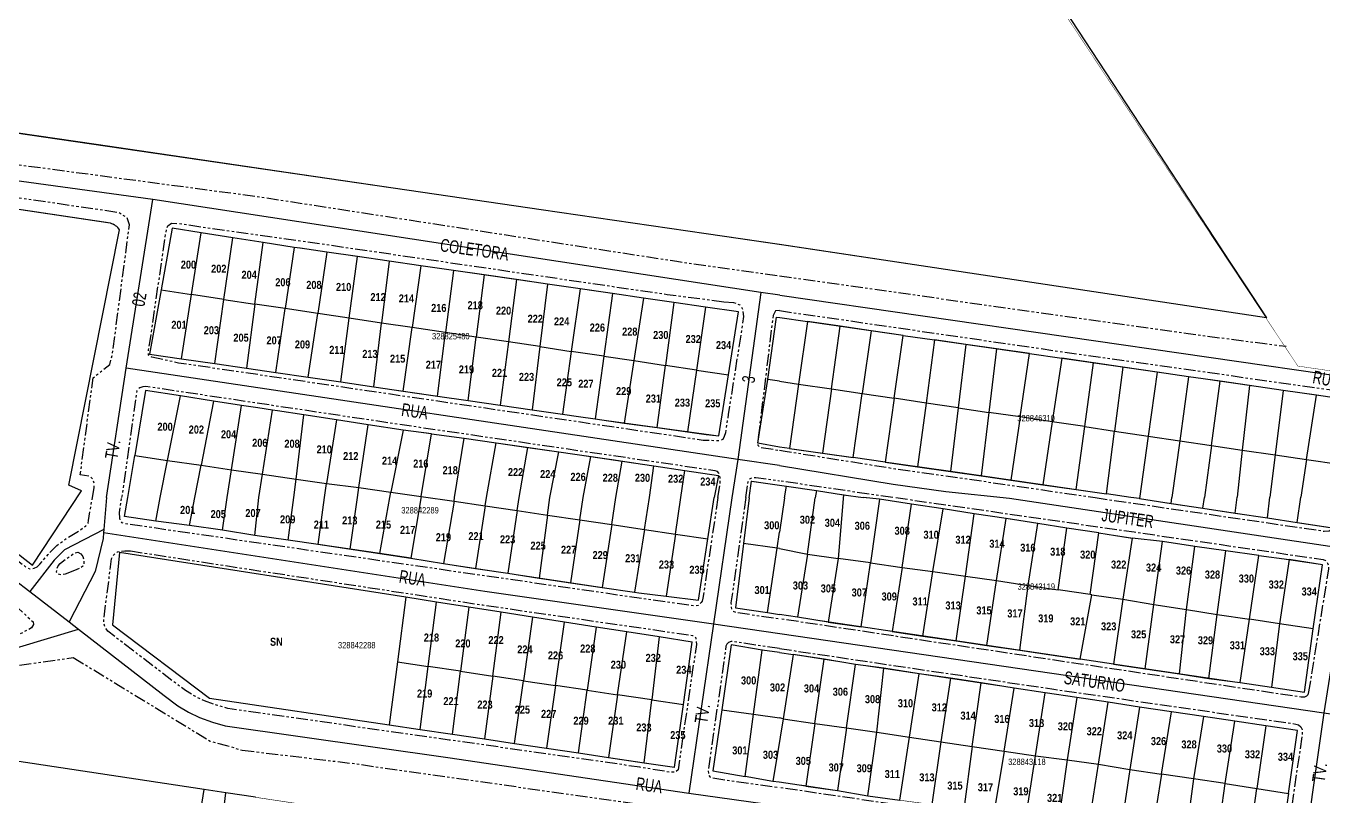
# Model space of a CAD drawing. Extents: x 204381 to 207261, y 4847713 to 4851061.
# Drawn here: x 205560.9 to 205966, y 4850170.6 to 4850411.3 of the extents above; entities that cross this region are included whole.
import ezdxf
from ezdxf.enums import TextEntityAlignment as Align

# ---------------------------------------------------------------- set-up
doc = ezdxf.new("R2010")
doc.units = 0
doc.header["$LTSCALE"] = 1.5
doc.header["$MEASUREMENT"] = 0
doc.linetypes.add('PHANTOMX2', pattern=[5, 2.5, -0.5, 0.5, -0.5, 0.5, -0.5])
doc.linetypes.add('TRACO_13', pattern=[8, 5, -1, 1, -1])
for name, color, linetype in [('CD-MALHA-LOTES', 40, 'CONTINUOUS'), ('CD_TXT_QUADRA', 7, 'CONTINUOUS'), ('LM-LIM-SETOR-FISCAL', 7, 'CONTINUOUS'), ('RU-QUADRAS', 210, 'CONTINUOUS'), ('SV-EIXO-RUA-N-PAV', 6, 'CONTINUOUS'), ('SV-RUA-NAO-PAV-S-GUIA-C-GUIA', 7, 'PHANTOMX2'), ('SV-TXT-RUA-N-PAV-S-GUIA-C-GUIA', 7, 'CONTINUOUS'), ('Th_NmrPort', 7, 'CONTINUOUS')]:
    doc.layers.add(name, color=color, linetype=linetype)
doc.styles.add('ARIAL', font='ARIAL.TTF')
doc.styles.get("Standard").update_dxf_attribs({"font": 'swisscbo.ttf'})
doc.linetypes.add('Limite', pattern='A,20,-3,[130,ltypeshp.shx,S=6.35,R=0,X=0,Y=0],-3,20', length=46)

msp = doc.modelspace()

# ---------------------------------------------------------------- linework, layer by layer
at = {"layer": 'CD-MALHA-LOTES', "linetype": 'Continuous'}
for points in [[(205880.91, 4850423.04), (205913, 4850373.96)], [(205582.85, 4850374.21), (205489.64, 4850387.72)], [(205642.97, 4850365.33), (205582.85, 4850374.21)], [(205913, 4850373.96), (205925.8, 4850354.38)], [(205721.83, 4850353.83), (205642.97, 4850365.33)], [(205925.8, 4850354.38), (205932, 4850344.95)], [(205796.3, 4850342.94), (205721.83, 4850353.83)], [(205606.63, 4850348.07), (205603.15, 4850328.78)], [(205615.62, 4850346.66), (205606.63, 4850348.07)], [(205612.65, 4850327.35), (205615.62, 4850346.66)], [(205625.56, 4850345.1), (205615.62, 4850346.66)], [(205622.79, 4850325.82), (205625.56, 4850345.1)], [(205635.02, 4850343.61), (205625.56, 4850345.1)], [(205632.46, 4850324.36), (205635.02, 4850343.61)], [(205644.71, 4850342.09), (205635.02, 4850343.61)], [(205644.71, 4850342.09), (205641.9, 4850322.94)], [(205646.61, 4850341.79), (205644.71, 4850342.09)], [(205948.37, 4850320.06), (205796.3, 4850342.94)], [(205932, 4850344.95), (205936.69, 4850337.82)], [(205654.95, 4850340.58), (205646.61, 4850341.79)], [(205654.95, 4850340.58), (205652.05, 4850321.41)], [(205664.52, 4850339.19), (205654.95, 4850340.58)], [(205661.93, 4850319.94), (205664.52, 4850339.19)], [(205674.33, 4850337.77), (205664.52, 4850339.19)], [(205674.33, 4850337.77), (205671.99, 4850318.44)], [(205684.29, 4850336.32), (205674.33, 4850337.77)], [(205684.29, 4850336.32), (205681.53, 4850317.01)], [(205694.49, 4850334.84), (205684.29, 4850336.32)], [(205694.49, 4850334.84), (205691.98, 4850315.45)], [(205704.01, 4850333.46), (205694.49, 4850334.84)], [(205936.69, 4850337.82), (205941.59, 4850330.38)], [(205704.01, 4850333.46), (205701.57, 4850314.02)], [(205714.11, 4850331.99), (205704.01, 4850333.46)], [(205714.11, 4850331.99), (205711.61, 4850312.52)], [(205723.85, 4850330.58), (205714.11, 4850331.99)], [(205723.85, 4850330.58), (205721.43, 4850311.06)], [(205733.97, 4850329.11), (205723.85, 4850330.58)], [(205941.59, 4850330.38), (205948.37, 4850320.06)], [(205603.15, 4850328.78), (205599.53, 4850308.72)], [(205603.15, 4850328.78), (205612.65, 4850327.35)], [(205609.56, 4850307.26), (205612.65, 4850327.35)], [(205622.79, 4850325.82), (205612.65, 4850327.35)], [(205619.91, 4850305.75), (205622.79, 4850325.82)], [(205622.79, 4850325.82), (205632.46, 4850324.36)], [(205733.97, 4850329.11), (205731.23, 4850309.59)], [(205744.14, 4850327.63), (205733.97, 4850329.11)], [(205744.14, 4850327.63), (205741.43, 4850308.07)], [(205753.76, 4850326.23), (205744.14, 4850327.63)], [(205753.76, 4850326.23), (205750.76, 4850306.68)], [(205763.31, 4850324.85), (205753.76, 4850326.23)], [(205632.46, 4850324.36), (205629.79, 4850304.31)], [(205641.9, 4850322.94), (205632.46, 4850324.36)], [(205638.98, 4850302.97), (205641.9, 4850322.94)], [(205652.05, 4850321.41), (205641.9, 4850322.94)], [(205763.31, 4850324.85), (205760.66, 4850305.2)], [(205773.1, 4850323.43), (205763.31, 4850324.85)], [(205773.1, 4850323.43), (205770.32, 4850303.76)], [(205783.48, 4850321.92), (205773.1, 4850323.43)], [(205780.33, 4850302.26), (205783.48, 4850321.92)], [(205649.05, 4850301.51), (205652.05, 4850321.41)], [(205652.81, 4850321.3), (205652.05, 4850321.41)], [(205661.93, 4850319.94), (205652.81, 4850321.3)], [(205659.24, 4850300.02), (205661.93, 4850319.94)], [(205671.99, 4850318.44), (205661.93, 4850319.94)], [(205669.58, 4850298.52), (205671.99, 4850318.44)], [(205681.53, 4850317.01), (205671.99, 4850318.44)], [(205792.63, 4850300.84), (205795.28, 4850320.24)], [(205795.28, 4850320.24), (205796.34, 4850320.17)], [(205796.34, 4850320.17), (205804.99, 4850318.92)], [(205804.99, 4850318.92), (205802.22, 4850299.38)], [(205815.18, 4850317.44), (205804.99, 4850318.92)], [(205678.69, 4850297.19), (205681.53, 4850317.01)], [(205691.98, 4850315.45), (205681.53, 4850317.01)], [(205689.42, 4850295.63), (205691.98, 4850315.45)], [(205701.57, 4850314.02), (205691.98, 4850315.45)], [(205699.09, 4850294.22), (205701.57, 4850314.02)], [(205711.61, 4850312.52), (205701.57, 4850314.02)], [(205812.48, 4850297.86), (205815.18, 4850317.44)], [(205824.89, 4850316.03), (205815.18, 4850317.44)], [(205824.89, 4850316.03), (205822.12, 4850296.42)], [(205834.88, 4850314.58), (205824.89, 4850316.03)], [(205832.07, 4850294.94), (205834.88, 4850314.58)], [(205834.88, 4850314.58), (205844.71, 4850313.16)], [(205711.61, 4850312.52), (205709.08, 4850292.76)], [(205721.43, 4850311.06), (205711.61, 4850312.52)], [(205721.43, 4850311.06), (205718.98, 4850291.32)], [(205721.43, 4850311.06), (205731.23, 4850309.59)], [(205731.23, 4850309.59), (205728.47, 4850289.94)], [(205741.43, 4850308.07), (205731.23, 4850309.59)], [(205844.71, 4850313.16), (205842.05, 4850293.45)], [(205854.41, 4850311.75), (205844.71, 4850313.16)], [(205854.41, 4850311.75), (205852.02, 4850291.97)], [(205864.06, 4850310.35), (205854.41, 4850311.75)], [(205864.06, 4850310.35), (205861.67, 4850290.53)], [(205874.3, 4850308.87), (205864.06, 4850310.35)], [(205599.53, 4850308.72), (205609.56, 4850307.26)], [(205609.56, 4850307.26), (205619.91, 4850305.75)], [(205619.91, 4850305.75), (205629.79, 4850304.31)], [(205741.43, 4850308.07), (205738.71, 4850288.47)], [(205741.43, 4850308.07), (205750.76, 4850306.68)], [(205750.76, 4850306.68), (205747.76, 4850287.2)], [(205750.76, 4850306.68), (205760.66, 4850305.2)], [(205871.43, 4850289.08), (205874.3, 4850308.87)], [(205874.3, 4850308.87), (205884.38, 4850307.41)], [(205884.38, 4850307.41), (205881.45, 4850287.58)], [(205894.34, 4850305.96), (205884.38, 4850307.41)], [(205891.6, 4850286.07), (205894.34, 4850305.96)], [(205903.43, 4850304.64), (205894.34, 4850305.96)], [(205629.79, 4850304.31), (205638.98, 4850302.97)], [(205638.98, 4850302.97), (205649.05, 4850301.51)], [(205649.05, 4850301.51), (205659.24, 4850300.02)], [(205758.03, 4850285.76), (205760.66, 4850305.2)], [(205770.32, 4850303.76), (205760.66, 4850305.2)], [(205770.32, 4850303.76), (205767.58, 4850284.42)], [(205770.32, 4850303.76), (205780.33, 4850302.26)], [(205777.28, 4850283.2), (205780.33, 4850302.26)], [(205903.43, 4850304.64), (205900.9, 4850284.69)], [(205914.23, 4850303.08), (205903.43, 4850304.64)], [(205914.23, 4850303.08), (205911.42, 4850283.12)], [(205923.97, 4850301.67), (205914.23, 4850303.08)], [(205923.97, 4850301.67), (205921.23, 4850281.66)], [(205933.82, 4850300.24), (205923.97, 4850301.67)], [(205659.24, 4850300.02), (205669.58, 4850298.52)], [(205669.58, 4850298.52), (205678.69, 4850297.19)], [(205789.52, 4850280.95), (205792.63, 4850300.84)], [(205796.27, 4850300.27), (205792.63, 4850300.84)], [(205796.27, 4850300.27), (205802.22, 4850299.38)], [(205802.22, 4850299.38), (205799.37, 4850279.26)], [(205802.22, 4850299.38), (205812.48, 4850297.86)], [(205812.48, 4850297.86), (205809.7, 4850277.77)], [(205812.48, 4850297.86), (205822.12, 4850296.42)], [(205931.14, 4850280.18), (205933.82, 4850300.24)], [(205943.04, 4850298.9), (205933.82, 4850300.24)], [(205943.04, 4850298.9), (205940.78, 4850278.75)], [(205953.52, 4850297.38), (205943.04, 4850298.9)], [(205598.32, 4850297.34), (205594.92, 4850277.03)], [(205609.22, 4850295.65), (205598.32, 4850297.34)], [(205605.18, 4850275.53), (205609.22, 4850295.65)], [(205619.49, 4850294.05), (205609.22, 4850295.65)], [(205619.49, 4850294.05), (205615.66, 4850274.01)], [(205628.26, 4850292.69), (205619.49, 4850294.05)], [(205678.69, 4850297.19), (205689.42, 4850295.63)], [(205689.42, 4850295.63), (205699.09, 4850294.22)], [(205699.09, 4850294.22), (205709.08, 4850292.76)], [(205819.28, 4850276.4), (205822.12, 4850296.42)], [(205822.12, 4850296.42), (205832.07, 4850294.94)], [(205832.07, 4850294.94), (205829.21, 4850274.97)], [(205842.05, 4850293.45), (205832.07, 4850294.94)], [(205842.05, 4850293.45), (205839.36, 4850273.51)], [(205852.02, 4850291.97), (205842.05, 4850293.45)], [(205953.52, 4850297.38), (205951.03, 4850277.23)], [(205963.97, 4850295.87), (205953.52, 4850297.38)], [(205960.84, 4850275.78), (205963.97, 4850295.87)], [(205973.61, 4850294.47), (205963.97, 4850295.87)], [(205625.16, 4850272.62), (205628.26, 4850292.69)], [(205633.32, 4850291.9), (205628.26, 4850292.69)], [(205637.91, 4850291.22), (205633.32, 4850291.9)], [(205634.83, 4850271.21), (205637.91, 4850291.22)], [(205639.45, 4850290.99), (205637.91, 4850291.22)], [(205647.72, 4850289.73), (205639.45, 4850290.99)], [(205645.29, 4850269.69), (205647.72, 4850289.73)], [(205657.88, 4850288.17), (205647.72, 4850289.73)], [(205709.08, 4850292.76), (205718.98, 4850291.32)], [(205718.98, 4850291.32), (205728.47, 4850289.94)], [(205728.47, 4850289.94), (205733.52, 4850289.2)], [(205852.02, 4850291.97), (205849.61, 4850272.04)], [(205852.02, 4850291.97), (205861.67, 4850290.53)], [(205861.67, 4850290.53), (205859.27, 4850270.65)], [(205871.43, 4850289.08), (205861.67, 4850290.53)], [(205657.88, 4850288.17), (205654.84, 4850268.31)], [(205667.82, 4850286.65), (205657.88, 4850288.17)], [(205664.9, 4850267.03), (205667.82, 4850286.65)], [(205678.7, 4850284.99), (205667.82, 4850286.65)], [(205733.52, 4850289.2), (205738.71, 4850288.47)], [(205738.71, 4850288.47), (205747.76, 4850287.2)], [(205747.76, 4850287.2), (205758.03, 4850285.76)], [(205758.03, 4850285.76), (205767.58, 4850284.42)], [(205871.43, 4850289.08), (205868.55, 4850269.31)], [(205881.45, 4850287.58), (205871.43, 4850289.08)], [(205881.45, 4850287.58), (205878.54, 4850267.88)], [(205891.6, 4850286.07), (205881.45, 4850287.58)], [(205888.89, 4850266.39), (205891.6, 4850286.07)], [(205891.6, 4850286.07), (205900.9, 4850284.69)], [(205678.7, 4850284.99), (205674.88, 4850265.64)], [(205687.61, 4850283.81), (205678.7, 4850284.99)], [(205684.36, 4850264.28), (205687.61, 4850283.81)], [(205687.61, 4850283.81), (205697.79, 4850282.45)], [(205694.79, 4850263.91), (205697.79, 4850282.45)], [(205697.79, 4850282.45), (205707.81, 4850281.02)], [(205767.58, 4850284.42), (205773.37, 4850283.61)], [(205773.37, 4850283.61), (205777.28, 4850283.2)], [(205898.4, 4850265.02), (205900.9, 4850284.69)], [(205900.9, 4850284.69), (205911.42, 4850283.12)], [(205911.42, 4850283.12), (205908.68, 4850263.58)], [(205911.42, 4850283.12), (205921.23, 4850281.66)], [(205921.23, 4850281.66), (205918.8, 4850263.92)], [(205921.23, 4850281.66), (205931.14, 4850280.18)], [(205704.77, 4850263.96), (205707.81, 4850281.02)], [(205707.81, 4850281.02), (205717.71, 4850279.57)], [(205714.96, 4850263.96), (205717.71, 4850279.57)], [(205717.71, 4850279.57), (205727.39, 4850278.15)], [(205724.55, 4850263.96), (205727.39, 4850278.15)], [(205727.39, 4850278.15), (205737.33, 4850276.69)], [(205796.27, 4850279.7), (205789.52, 4850280.95)], [(205799.37, 4850279.26), (205796.27, 4850279.7)], [(205799.37, 4850279.26), (205809.7, 4850277.77)], [(205809.7, 4850277.77), (205819.28, 4850276.4)], [(205931.14, 4850280.18), (205928.96, 4850263.92)], [(205931.14, 4850280.18), (205940.78, 4850278.75)], [(205940.78, 4850278.75), (205939.13, 4850264.03)], [(205940.78, 4850278.75), (205951.03, 4850277.23)], [(205951.03, 4850277.23), (205949.4, 4850264.03)], [(205951.03, 4850277.23), (205960.84, 4850275.78)], [(205592.73, 4850263.91), (205594.92, 4850277.03)], [(205594.92, 4850277.03), (205605.18, 4850275.53)], [(205602.84, 4850263.91), (205605.18, 4850275.53)], [(205605.18, 4850275.53), (205615.66, 4850274.01)], [(205613.73, 4850263.91), (205615.66, 4850274.01)], [(205615.66, 4850274.01), (205625.16, 4850272.62)], [(205734.92, 4850263.94), (205737.33, 4850276.69)], [(205737.33, 4850276.69), (205747.1, 4850275.25)], [(205745.13, 4850263.92), (205747.1, 4850275.25)], [(205747.1, 4850275.25), (205757.03, 4850273.79)], [(205755.65, 4850263.93), (205757.03, 4850273.79)], [(205757.03, 4850273.79), (205766.65, 4850272.34)], [(205829.21, 4850274.97), (205819.28, 4850276.4)], [(205829.21, 4850274.97), (205839.36, 4850273.51)], [(205839.36, 4850273.51), (205849.61, 4850272.04)], [(205960.84, 4850275.78), (205959.03, 4850264)], [(205960.84, 4850275.78), (205970.91, 4850274.29)], [(205623.81, 4850263.91), (205625.16, 4850272.62)], [(205625.16, 4850272.62), (205634.83, 4850271.21)], [(205633.7, 4850263.91), (205634.83, 4850271.21)], [(205634.83, 4850271.21), (205645.29, 4850269.69)], [(205644.59, 4850263.91), (205645.29, 4850269.69)], [(205645.29, 4850269.69), (205654.84, 4850268.31)], [(205765.41, 4850263.91), (205766.65, 4850272.34)], [(205766.65, 4850272.34), (205777.17, 4850270.75)], [(205777.17, 4850270.75), (205775.85, 4850263.91)], [(205849.61, 4850272.04), (205859.27, 4850270.65)], [(205859.27, 4850270.65), (205868.55, 4850269.31)], [(205868.55, 4850269.31), (205878.54, 4850267.88)], [(205654.17, 4850263.91), (205654.84, 4850268.31)], [(205654.84, 4850268.31), (205664.9, 4850267.03)], [(205664.44, 4850263.91), (205664.9, 4850267.03)], [(205664.9, 4850267.03), (205674.88, 4850265.64)], [(205674.54, 4850263.91), (205674.88, 4850265.64)], [(205674.88, 4850265.64), (205684.36, 4850264.28)], [(205786.76, 4850263.85), (205787.49, 4850269.07)], [(205787.49, 4850269.07), (205798.49, 4850267.51)], [(205797.8, 4850263.85), (205798.49, 4850267.51)], [(205798.49, 4850267.51), (205807.78, 4850266.1)], [(205807.78, 4850266.1), (205807.38, 4850263.85)], [(205807.78, 4850266.1), (205816.22, 4850264.78)], [(205878.54, 4850267.88), (205888.89, 4850266.39)], [(205888.89, 4850266.39), (205898.4, 4850265.02)], [(205591.76, 4850257.99), (205592.73, 4850263.91)], [(205601.55, 4850256.53), (205602.84, 4850263.91)], [(205612.06, 4850255.16), (205613.73, 4850263.91)], [(205622.37, 4850253.7), (205623.81, 4850263.91)], [(205632.47, 4850252.09), (205633.7, 4850263.91)], [(205642.78, 4850250.6), (205644.59, 4850263.91)], [(205652.15, 4850249.23), (205654.17, 4850263.91)], [(205662.22, 4850247.77), (205664.44, 4850263.91)], [(205671.42, 4850246.44), (205674.54, 4850263.91)], [(205684.36, 4850264.28), (205681.18, 4850244.93)], [(205684.36, 4850264.28), (205694.63, 4850262.8)], [(205694.63, 4850262.8), (205691.36, 4850243.33)], [(205694.63, 4850262.8), (205694.79, 4850263.91)], [(205694.63, 4850262.8), (205704.39, 4850261.34)], [(205704.39, 4850261.34), (205701.34, 4850241.79)], [(205704.39, 4850261.34), (205704.77, 4850263.96)], [(205704.39, 4850261.34), (205714.37, 4850259.85)], [(205714.37, 4850259.85), (205714.96, 4850263.96)], [(205723.84, 4850258.44), (205724.55, 4850263.96)], [(205733.89, 4850256.94), (205734.92, 4850263.94)], [(205743.87, 4850255.45), (205745.13, 4850263.92)], [(205754.06, 4850253.93), (205755.65, 4850263.93)], [(205763.75, 4850252.49), (205765.41, 4850263.91)], [(205773.9, 4850250.97), (205775.85, 4850263.91)], [(205786.76, 4850263.85), (205785.01, 4850249.59)], [(205797.8, 4850263.85), (205796.27, 4850253.05)], [(205805.02, 4850246.22), (205807.38, 4850263.85)], [(205816.22, 4850264.78), (205814.56, 4850244.89)], [(205816.22, 4850264.78), (205822.4, 4850263.89)], [(205827.44, 4850263.42), (205822.4, 4850263.89)], [(205827.44, 4850263.42), (205824.69, 4850243.49)], [(205837.52, 4850261.87), (205827.44, 4850263.42)], [(205834.52, 4850242.09), (205837.52, 4850261.87)], [(205847.35, 4850260.35), (205837.52, 4850261.87)], [(205905.93, 4850263.94), (205898.4, 4850265.02)], [(205908.68, 4850263.58), (205905.93, 4850263.94)], [(205908.68, 4850263.58), (205918.53, 4850262.09)], [(205918.53, 4850262.09), (205918.8, 4850263.92)], [(205918.53, 4850262.09), (205928.47, 4850260.59)], [(205928.47, 4850260.59), (205928.96, 4850263.92)], [(205938.6, 4850259.06), (205939.13, 4850264.03)], [(205948.62, 4850257.55), (205949.4, 4850264.03)], [(205957.91, 4850256.14), (205959.03, 4850264)], [(205601.55, 4850256.53), (205591.76, 4850257.99)], [(205714.37, 4850259.85), (205711.45, 4850240.24)], [(205714.37, 4850259.85), (205723.84, 4850258.44)], [(205723.84, 4850258.44), (205721.18, 4850238.74)], [(205723.84, 4850258.44), (205733.89, 4850256.94)], [(205733.89, 4850256.94), (205730.98, 4850237.28)], [(205733.89, 4850256.94), (205743.87, 4850255.45)], [(205844.18, 4850240.77), (205847.35, 4850260.35)], [(205857.07, 4850258.86), (205847.35, 4850260.35)], [(205854.3, 4850239.3), (205857.07, 4850258.86)], [(205867, 4850257.33), (205857.07, 4850258.86)], [(205864.05, 4850237.97), (205867, 4850257.33)], [(205876.95, 4850255.8), (205867, 4850257.33)], [(205928.47, 4850260.59), (205938.6, 4850259.06)], [(205938.6, 4850259.06), (205948.62, 4850257.55)], [(205948.62, 4850257.55), (205957.91, 4850256.14)], [(205612.06, 4850255.16), (205601.55, 4850256.53)], [(205622.37, 4850253.7), (205612.06, 4850255.16)], [(205632.47, 4850252.09), (205622.37, 4850253.7)], [(205743.87, 4850255.45), (205740.91, 4850235.81)], [(205743.87, 4850255.45), (205754.06, 4850253.93)], [(205754.06, 4850253.93), (205750.93, 4850234.32)], [(205754.06, 4850253.93), (205763.75, 4850252.49)], [(205795.54, 4850248.12), (205796.27, 4850253.05)], [(205873.86, 4850236.38), (205876.95, 4850255.8)], [(205886.03, 4850254.31), (205876.95, 4850255.8)], [(205883.24, 4850235.1), (205886.03, 4850254.31)], [(205896.01, 4850252.84), (205886.03, 4850254.31)], [(205957.91, 4850256.14), (205968.2, 4850254.59)], [(205642.78, 4850250.6), (205632.47, 4850252.09)], [(205652.15, 4850249.23), (205642.78, 4850250.6)], [(205662.22, 4850247.77), (205652.15, 4850249.23)], [(205763.75, 4850252.49), (205760.91, 4850233.08)], [(205763.75, 4850252.49), (205773.9, 4850250.97)], [(205770.95, 4850231.86), (205773.9, 4850250.97)], [(205785.01, 4850249.59), (205782.51, 4850229.43)], [(205795.54, 4850248.12), (205785.01, 4850249.59)], [(205893.22, 4850233.61), (205896.01, 4850252.84)], [(205896.01, 4850252.84), (205906.4, 4850251.27)], [(205906.4, 4850251.27), (205903.49, 4850232.14)], [(205915.91, 4850250.18), (205906.4, 4850251.27)], [(205913.2, 4850230.45), (205915.91, 4850250.18)], [(205925.99, 4850248.58), (205915.91, 4850250.18)], [(205590.18, 4850246.79), (205587.98, 4850224.13)], [(205679.55, 4850232.78), (205590.18, 4850246.79)], [(205671.42, 4850246.44), (205662.22, 4850247.77)], [(205681.18, 4850244.93), (205671.42, 4850246.44)], [(205681.18, 4850244.93), (205691.36, 4850243.33)], [(205792.54, 4850227.96), (205795.54, 4850248.12)], [(205796.25, 4850247.97), (205795.54, 4850248.12)], [(205796.25, 4850247.97), (205805.02, 4850246.22)], [(205805.02, 4850246.22), (205801.87, 4850226.49)], [(205805.02, 4850246.22), (205814.56, 4850244.89)], [(205814.56, 4850244.89), (205811.48, 4850224.98)], [(205824.69, 4850243.49), (205814.56, 4850244.89)], [(205923.32, 4850228.98), (205925.99, 4850248.58)], [(205935.65, 4850247.23), (205925.99, 4850248.58)], [(205932.98, 4850227.33), (205935.65, 4850247.23)], [(205945.94, 4850245.85), (205935.65, 4850247.23)], [(205943.07, 4850225.88), (205945.94, 4850245.85)], [(205945.94, 4850245.85), (205955.41, 4850244.55)], [(205691.36, 4850243.33), (205701.34, 4850241.79)], [(205701.34, 4850241.79), (205711.45, 4850240.24)], [(205821.75, 4850223.49), (205824.69, 4850243.49)], [(205824.69, 4850243.49), (205834.52, 4850242.09)], [(205834.52, 4850242.09), (205831.47, 4850222.04)], [(205834.52, 4850242.09), (205844.18, 4850240.77)], [(205841.06, 4850220.63), (205844.18, 4850240.77)], [(205844.18, 4850240.77), (205854.3, 4850239.3)], [(205955.41, 4850244.55), (205952.44, 4850224.4)], [(205965.8, 4850242.88), (205955.41, 4850244.55)], [(205962.95, 4850222.84), (205965.8, 4850242.88)], [(205711.45, 4850240.24), (205721.18, 4850238.74)], [(205721.18, 4850238.74), (205723.43, 4850238.4)], [(205723.43, 4850238.4), (205730.98, 4850237.28)], [(205730.98, 4850237.28), (205740.91, 4850235.81)], [(205851.43, 4850219.11), (205854.3, 4850239.3)], [(205854.3, 4850239.3), (205864.05, 4850237.97)], [(205861.04, 4850217.7), (205864.05, 4850237.97)], [(205864.05, 4850237.97), (205873.86, 4850236.38)], [(205679.55, 4850232.78), (205676.93, 4850212.58)], [(205689.15, 4850231.27), (205679.55, 4850232.78)], [(205740.91, 4850235.81), (205750.93, 4850234.32)], [(205750.93, 4850234.32), (205752.3, 4850234.12)], [(205752.3, 4850234.12), (205760.91, 4850233.08)], [(205760.91, 4850233.08), (205770.95, 4850231.86)], [(205871.28, 4850216.19), (205873.86, 4850236.38)], [(205873.86, 4850236.38), (205883.24, 4850235.1)], [(205884.04, 4850234.98), (205883.24, 4850235.1)], [(205893.22, 4850233.61), (205884.04, 4850234.98)], [(205890.18, 4850213.41), (205893.82, 4850233.53)], [(205893.82, 4850233.53), (205893.22, 4850233.61)], [(205893.82, 4850233.53), (205903.49, 4850232.14)], [(205686.54, 4850211.15), (205689.15, 4850231.27)], [(205699.29, 4850229.68), (205689.15, 4850231.27)], [(205699.29, 4850229.68), (205696.67, 4850209.63)], [(205709.38, 4850228.1), (205699.29, 4850229.68)], [(205782.51, 4850229.43), (205792.54, 4850227.96)], [(205903.49, 4850232.14), (205900.56, 4850211.89)], [(205903.49, 4850232.14), (205913.2, 4850230.45)], [(205910.49, 4850210.43), (205913.2, 4850230.45)], [(205913.2, 4850230.45), (205923.32, 4850228.98)], [(205921.13, 4850208.87), (205923.32, 4850228.98)], [(205923.32, 4850228.98), (205932.98, 4850227.33)], [(205706.73, 4850208.12), (205709.38, 4850228.1)], [(205719.1, 4850226.58), (205709.38, 4850228.1)], [(205719.1, 4850226.58), (205716.28, 4850206.69)], [(205729.12, 4850225), (205719.1, 4850226.58)], [(205726.32, 4850205.19), (205729.12, 4850225)], [(205739.05, 4850223.45), (205729.12, 4850225)], [(205792.54, 4850227.96), (205796.25, 4850227.38)], [(205801.87, 4850226.49), (205796.25, 4850227.38)], [(205811.48, 4850224.98), (205801.87, 4850226.49)], [(205811.48, 4850224.98), (205821.75, 4850223.49)], [(205930.31, 4850207.4), (205932.98, 4850227.33)], [(205932.98, 4850227.33), (205943.07, 4850225.88)], [(205940.08, 4850206.08), (205943.07, 4850225.88)], [(205952.44, 4850224.4), (205943.07, 4850225.88)], [(205587.98, 4850224.13), (205618.23, 4850201.24)], [(205739.05, 4850223.45), (205736.24, 4850203.7)], [(205748.59, 4850221.95), (205739.05, 4850223.45)], [(205745.71, 4850202.28), (205748.59, 4850221.95)], [(205758.73, 4850220.36), (205748.59, 4850221.95)], [(205831.47, 4850222.04), (205821.75, 4850223.49)], [(205831.47, 4850222.04), (205841.06, 4850220.63)], [(205841.06, 4850220.63), (205851.43, 4850219.11)], [(205952.44, 4850224.4), (205949.93, 4850204.63)], [(205962.95, 4850222.84), (205952.44, 4850224.4)], [(205960.15, 4850203.13), (205962.95, 4850222.84)], [(205758.73, 4850220.36), (205756.35, 4850200.69)], [(205769.02, 4850218.75), (205758.73, 4850220.36)], [(205766.26, 4850199.2), (205769.02, 4850218.75)], [(205781.18, 4850217.88), (205778.2, 4850197.62)], [(205790.86, 4850216.25), (205781.18, 4850217.88)], [(205851.43, 4850219.11), (205861.04, 4850217.7)], [(205861.04, 4850217.7), (205871.28, 4850216.19)], [(205676.93, 4850212.58), (205674.38, 4850192.89)], [(205676.93, 4850212.58), (205686.54, 4850211.15)], [(205788.15, 4850196.22), (205790.86, 4850216.25)], [(205796.25, 4850215.52), (205790.86, 4850216.25)], [(205796.25, 4850215.52), (205800.54, 4850214.89)], [(205800.54, 4850214.89), (205797.43, 4850194.78)], [(205810.17, 4850213.43), (205800.54, 4850214.89)], [(205807.27, 4850193.33), (205810.17, 4850213.43)], [(205819.97, 4850211.79), (205810.17, 4850213.43)], [(205871.28, 4850216.19), (205880.26, 4850214.87)], [(205880.26, 4850214.87), (205890.18, 4850213.41)], [(205900.56, 4850211.89), (205890.18, 4850213.41)], [(205684, 4850191.46), (205686.54, 4850211.15)], [(205696.67, 4850209.63), (205686.54, 4850211.15)], [(205694.1, 4850189.96), (205696.67, 4850209.63)], [(205696.67, 4850209.63), (205706.73, 4850208.12)], [(205817.2, 4850191.95), (205819.97, 4850211.79)], [(205828.81, 4850210.6), (205819.97, 4850211.79)], [(205826.66, 4850190.55), (205828.81, 4850210.6)], [(205839.91, 4850208.8), (205828.81, 4850210.6)], [(205836.88, 4850189.06), (205839.91, 4850208.8)], [(205849.61, 4850207.44), (205839.91, 4850208.8)], [(205900.56, 4850211.89), (205910.49, 4850210.43)], [(205910.49, 4850210.43), (205921.13, 4850208.87)], [(205921.13, 4850208.87), (205930.31, 4850207.4)], [(205706.73, 4850208.12), (205704.12, 4850188.47)], [(205716.28, 4850206.69), (205706.73, 4850208.12)], [(205713.5, 4850187.07), (205716.28, 4850206.69)], [(205716.28, 4850206.69), (205726.32, 4850205.19)], [(205726.32, 4850205.19), (205723.54, 4850185.58)], [(205736.24, 4850203.7), (205726.32, 4850205.19)], [(205849.61, 4850207.44), (205846.69, 4850187.55)], [(205859.19, 4850205.98), (205849.61, 4850207.44)], [(205856.46, 4850186.11), (205859.19, 4850205.98)], [(205869.59, 4850204.4), (205859.19, 4850205.98)], [(205866.39, 4850184.66), (205869.59, 4850204.4)], [(205879.19, 4850202.94), (205869.59, 4850204.4)], [(205930.31, 4850207.4), (205940.08, 4850206.08)], [(205940.08, 4850206.08), (205949.93, 4850204.63)], [(205949.93, 4850204.63), (205960.15, 4850203.13)], [(205618.23, 4850201.24), (205674.38, 4850192.89)], [(205733.45, 4850184.11), (205736.24, 4850203.7)], [(205736.24, 4850203.7), (205745.71, 4850202.28)], [(205745.71, 4850202.28), (205742.85, 4850182.71)], [(205756.35, 4850200.69), (205745.71, 4850202.28)], [(205753.97, 4850181.06), (205756.35, 4850200.69)], [(205756.35, 4850200.69), (205766.26, 4850199.2)], [(205876.18, 4850183.22), (205879.19, 4850202.94)], [(205889.06, 4850201.45), (205879.19, 4850202.94)], [(205889.06, 4850201.45), (205886.06, 4850181.97)], [(205898.86, 4850199.98), (205889.06, 4850201.45)], [(205763.51, 4850179.64), (205766.26, 4850199.2)], [(205778.2, 4850197.62), (205775.39, 4850178.55)], [(205778.2, 4850197.62), (205788.15, 4850196.22)], [(205785.54, 4850176.72), (205788.15, 4850196.22)], [(205788.15, 4850196.22), (205796.27, 4850195.07)], [(205895.9, 4850180.56), (205898.86, 4850199.98)], [(205908.67, 4850198.46), (205898.86, 4850199.98)], [(205908.67, 4850198.46), (205905.68, 4850178.89)], [(205918.64, 4850196.95), (205908.67, 4850198.46)], [(205915.54, 4850177.44), (205918.64, 4850196.95)], [(205928.7, 4850195.51), (205918.64, 4850196.95)], [(205674.38, 4850192.89), (205684, 4850191.46)], [(205797.43, 4850194.78), (205796.27, 4850195.07)], [(205797.43, 4850194.78), (205796.42, 4850189.09)], [(205797.43, 4850194.78), (205807.27, 4850193.33)], [(205807.27, 4850193.33), (205804.45, 4850173.75)], [(205807.27, 4850193.33), (205817.2, 4850191.95)], [(205928.7, 4850195.51), (205925.59, 4850175.97)], [(205938.48, 4850194.05), (205928.7, 4850195.51)], [(205935.39, 4850174.53), (205938.48, 4850194.05)], [(205948.08, 4850192.61), (205938.48, 4850194.05)], [(205948.08, 4850192.61), (205945.32, 4850173.03)], [(205958.04, 4850191.12), (205948.08, 4850192.61)], [(205684, 4850191.46), (205694.1, 4850189.96)], [(205694.1, 4850189.96), (205704.12, 4850188.47)], [(205704.12, 4850188.47), (205713.5, 4850187.07)], [(205796.42, 4850189.09), (205794.22, 4850175.22)], [(205817.2, 4850191.95), (205814.38, 4850172.37)], [(205817.2, 4850191.95), (205826.66, 4850190.55)], [(205823.81, 4850170.69), (205826.66, 4850190.55)], [(205826.66, 4850190.55), (205836.88, 4850189.06)], [(205833.84, 4850169.31), (205836.88, 4850189.06)], [(205836.88, 4850189.06), (205846.69, 4850187.55)], [(205955.16, 4850171.43), (205958.04, 4850191.12)], [(205713.5, 4850187.07), (205723.54, 4850185.58)], [(205723.54, 4850185.58), (205733.45, 4850184.11)], [(205733.45, 4850184.11), (205742.85, 4850182.71)], [(205846.69, 4850187.55), (205843.81, 4850167.99)], [(205846.69, 4850187.55), (205856.46, 4850186.11)], [(205856.46, 4850186.11), (205853.78, 4850166.53)], [(205856.46, 4850186.11), (205866.39, 4850184.66)], [(205866.39, 4850184.66), (205863.23, 4850165.15)], [(205866.39, 4850184.66), (205876.18, 4850183.22)], [(205742.85, 4850182.71), (205753.97, 4850181.06)], [(205753.97, 4850181.06), (205763.51, 4850179.64)], [(205873.2, 4850163.69), (205876.18, 4850183.22)], [(205876.18, 4850183.22), (205886.06, 4850181.97)], [(205886.06, 4850181.97), (205883.24, 4850162.03)], [(205886.06, 4850181.97), (205895.9, 4850180.56)], [(205892.8, 4850160.65), (205895.9, 4850180.56)], [(205895.9, 4850180.56), (205905.68, 4850178.89)], [(205775.39, 4850178.55), (205785.54, 4850176.72)], [(205794.22, 4850175.22), (205785.54, 4850176.72)], [(205905.68, 4850178.89), (205902.7, 4850159.37)], [(205905.68, 4850178.89), (205915.54, 4850177.44)], [(205915.54, 4850177.44), (205912.43, 4850157.94)], [(205925.59, 4850175.97), (205915.54, 4850177.44)], [(205925.59, 4850175.97), (205922.92, 4850156.41)], [(205935.39, 4850174.53), (205925.59, 4850175.97)], [(205796.14, 4850174.93), (205794.22, 4850175.22)], [(205804.45, 4850173.75), (205796.14, 4850174.93)], [(205804.45, 4850173.75), (205814.38, 4850172.37)], [(205814.38, 4850172.37), (205823.81, 4850170.69)], [(205932.77, 4850154.97), (205935.39, 4850174.53)], [(205935.39, 4850174.53), (205945.32, 4850173.03)], [(205942.56, 4850153.45), (205945.32, 4850173.03)], [(205945.32, 4850173.03), (205955.16, 4850171.43)], [(205823.81, 4850170.69), (205833.84, 4850169.31)], [(205955.16, 4850171.43), (205952.32, 4850152.04)]]:
    msp.add_lwpolyline(points, dxfattribs=at)
at = {"layer": 'CD-MALHA-LOTES'}
msp.add_lwpolyline([(205388.55, 4850379.32), (205563.02, 4850242.75), (205578.3, 4850265.99), (205574.34, 4850267.79), (205590.18, 4850347.55, 0.188117), (205587.35, 4850349.6)], format="xyb", close=True, dxfattribs=at)
for points in [[(205616.55, 4850172.69), (205255.58, 4850227.28), (205249.68, 4850180.43), (205609.63, 4850128.56)], [(205609.63, 4850128.56), (205616.55, 4850172.69)], [(205623.37, 4850171.66), (205616.55, 4850172.69)], [(205618.17, 4850127.33), (205623.37, 4850171.66)], [(205632.64, 4850170.26), (205623.37, 4850171.66)]]:
    msp.add_lwpolyline(points, dxfattribs=at)
at = {"layer": 'LM-LIM-SETOR-FISCAL', "linetype": 'Limite', "ltscale": 0.1, "const_width": 0.13, "flags": 128}
msp.add_lwpolyline([(206960.49, 4848346.74), (206519.68, 4848013.26), (206524.96, 4848001.52), (206186.17, 4847750.07), (206137.65, 4847714.77), (206055.88, 4847783.52), (206022.18, 4847808.19), (206018.12, 4847816.07), (206019.95, 4847830.66), (206053.3, 4847836.03), (206059.06, 4847868.43), (206040.45, 4847926.27), (206039.82, 4847951.17), (206026.44, 4847964.39), (205980.98, 4848000.04), (205948.86, 4848053.95), (205885.79, 4848047.59), (205885.38, 4848100.28), (205758.68, 4848087.81), (205748.41, 4848134.36), (205855.06, 4848144.19), (205857.54, 4848167.98), (205826.48, 4848206.22), (205791.25, 4848260.92), (205756.8, 4848299.01), (205692.97, 4848280.46), (205710.22, 4848439.16), (205051.32, 4848428.57), (204677.84, 4848416.25), (204661.89, 4848420.75), (204677.59, 4848456.68), (204685.73, 4848493.72), (204687.66, 4848576.43), (204676.79, 4848658.68), (204674.85, 4848798.87), (204665.61, 4849337.36), (204658.49, 4849545.69), (204657.02, 4849545.63), (204645.12, 4849704.28), (204643.71, 4849869.24), (204651.14, 4849927.22), (204647.62, 4849990.33), (204636.26, 4850264.54), (204381.83, 4850909.69), (204986.84, 4850806.73), (205140.83, 4850787.35), (205201.03, 4850796.27), (205245.63, 4850823.19), (205310.25, 4850896.98), (205324.08, 4850905.65), (205327.72, 4850908.15), (205339.74, 4850916.46), (205358.28, 4850945.44), (205381.54, 4850978.24), (205458.47, 4851060.64), (205958.1, 4850305), (206256.21, 4850261.19), (206296.36, 4850246.47), (206381.84, 4850187.26), (206402.35, 4850183.32), (206465.45, 4850155.1), (206438.69, 4850087.64), (206416.16, 4850016.08), (206422.43, 4850015.06), (206376.86, 4849879.93), (206318.97, 4849888.04), (206311.32, 4849828.25), (206177.89, 4849842.97), (206161.27, 4849779.77), (206627.66, 4849358.82), (206746.45, 4849445.1), (206955.53, 4849187.19), (207019.34, 4849111.98), (207025.31, 4849104.91), (207033.93, 4849094.44), (207048.4, 4849077.1), (207039.09, 4849069.24), (207026.18, 4849059.14), (207002.58, 4849038.25), (206981.71, 4849023.09), (206966.26, 4849011.39), (206958.44, 4849004.76), (206968.98, 4848989.87), (206978.67, 4848976.02), (207002.49, 4848944.75), (207008.79, 4848936.89), (207034.07, 4848905.39), (207054.15, 4848879.42), (207075.28, 4848852.41), (207089.04, 4848833.89), (207099.68, 4848804.07), (207108.98, 4848791.97), (207114.21, 4848785.08), (207138.58, 4848756.16), (207148.67, 4848740.27), (207162.16, 4848719.72), (207199.66, 4848661.86), (207214.13, 4848640.25), (207233.64, 4848611.27), (207250.42, 4848586.92), (207261.26, 4848571.24), (207169.66, 4848504.88), (207140.72, 4848483.45), (207106.7, 4848455.88), (207093.59, 4848446.09), (207051.18, 4848413.73)], close=True, dxfattribs=at)
at = {"layer": 'RU-QUADRAS', "color": 6, "linetype": 'Continuous', "const_width": 0.18}
for points in [[(205304.76, 4850551.03), (205395.75, 4850537.31, 0.002262), (205849.27, 4850470.52), (205880.91, 4850423.04), (205948.37, 4850320.06), (205796.3, 4850342.94), (205284.76, 4850417.61)], [(205789.52, 4850280.95), (205795.28, 4850320.24), (205973.61, 4850294.47), (205968.2, 4850254.59, 0.003738), (205796.27, 4850279.7)], [(205591.76, 4850257.99), (205598.32, 4850297.34), (205678.7, 4850284.99, -0.005729), (205777.17, 4850270.75), (205775.85, 4850263.91), (205770.95, 4850231.86), (205752.3, 4850234.12), (205622.37, 4850253.7)], [(205249.68, 4850180.43), (205255.58, 4850227.28), (205796.27, 4850145.51), (205890.05, 4850132.78), (205906.42, 4850130.9), (206166.99, 4850094.77), (206161.82, 4850054.51, -0.001666), (205796.27, 4850101.64)], [(205775.39, 4850178.55), (205781.18, 4850217.88), (205819.97, 4850211.79), (205958.04, 4850191.12), (205952.32, 4850152.04), (205843.81, 4850167.99), (205823.81, 4850170.69, 0.017935), (205794.22, 4850175.22)]]:
    msp.add_lwpolyline(points, format="xyb", close=True, dxfattribs=at)
for points in [[(205388.55, 4850379.32), (205563.02, 4850242.75), (205578.3, 4850265.99), (205574.34, 4850267.79), (205590.18, 4850347.55), (205588.96, 4850348.85), (205587.35, 4850349.6)], [(205599.53, 4850308.72), (205606.63, 4850348.07), (205646.61, 4850341.79), (205783.48, 4850321.92), (205777.28, 4850283.2), (205733.52, 4850289.2)], [(205782.51, 4850229.43), (205787.49, 4850269.07), (205822.4, 4850263.89), (205827.44, 4850263.42), (205906.4, 4850251.27), (205915.91, 4850250.18), (205965.8, 4850242.88), (205960.15, 4850203.13)], [(205587.98, 4850224.13), (205590.18, 4850246.79), (205769.02, 4850218.75), (205763.51, 4850179.64), (205618.23, 4850201.24)]]:
    msp.add_lwpolyline(points, close=True, dxfattribs=at)
at = {"layer": 'SV-EIXO-RUA-N-PAV', "flags": 128}
for points in [[(205796.35, 4850327.1), (205790.39, 4850328.02), (205600.56, 4850357.07), (205374.21, 4850388.08), (205360.19, 4850392.26), (205359.5, 4850392.47), (205293.37, 4850403.23)], [(205586.15, 4850263.9), (205592.2, 4850304.38), (205600.56, 4850357.07)], [(205790.39, 4850328.02), (205783.3, 4850275.83), (205781.4, 4850263.77)], [(205796.35, 4850327.1), (205974.95, 4850301.32), (205982.04, 4850300.28), (206040.04, 4850291.74), (206174.9, 4850271.9)], [(205796.3, 4850273.9), (205783.3, 4850275.83), (205592.2, 4850304.38)], [(205796.3, 4850273.9), (205831.75, 4850268.08), (205848.24, 4850265.78), (205868.12, 4850263.68)], [(205524.24, 4850263.9), (205527.94, 4850260.99), (205557.3, 4850238.31), (205562.15, 4850234.55), (205574.4, 4850225.07), (205577.32, 4850222.8), (205604.15, 4850202.03), (205608.41, 4850198.86), (205611.66, 4850196.85), (205615.16, 4850195.18), (205619.23, 4850193.72), (205623.15, 4850192.56), (205692.65, 4850182.67), (205767.97, 4850171.59), (205796.27, 4850167.61)], [(205586.15, 4850263.9), (205585.28, 4850253.97), (205585.19, 4850252.95), (205585.03, 4850251.14), (205582.57, 4850240.77), (205574.4, 4850225.07)], [(205781.4, 4850263.77), (205775.67, 4850224.43), (205767.97, 4850171.59)], [(205868.12, 4850263.68), (205974.32, 4850247.8), (206165.76, 4850219.65)], [(205977.09, 4850263.67), (205974.32, 4850247.8), (205966.23, 4850196.66), (205958.79, 4850144.08)], [(205585.28, 4850253.97), (205573.02, 4850247.59), (205569.74, 4850244.32), (205562.15, 4850234.55)], [(205585.19, 4850252.95), (205704.24, 4850234.7), (205775.67, 4850224.43), (205796.36, 4850221.46)], [(205235.31, 4850250.23), (205265.77, 4850245.4), (205270.06, 4850245.25), (205276.25, 4850245.04), (205349.27, 4850233.82), (205440.52, 4850220.33), (205526.04, 4850209.25), (205529.12, 4850209.04), (205530.92, 4850209.02), (205533.21, 4850209.34), (205535.42, 4850209.82), (205546.67, 4850214.26), (205559.01, 4850217.22), (205577.32, 4850222.8)], [(205796.36, 4850221.46), (205966.23, 4850196.66), (206153.16, 4850169.3), (206158.6, 4850169.5), (206167.4, 4850171.84), (206175.43, 4850168.15), (206187.58, 4850164.29), (206206.14, 4850160.87), (206433.28, 4850127.7)]]:
    msp.add_lwpolyline(points, dxfattribs=at)
at = {"layer": 'SV-RUA-NAO-PAV-S-GUIA-C-GUIA', "flags": 128}
for points in [[(205268.9, 4850263.9), (205277.67, 4850324.21), (205283.79, 4850376.19), (205286.38, 4850399.65), (205288.1, 4850403.4), (205290.61, 4850406.69), (205293.71, 4850407.92), (205297.91, 4850408.7), (205305.65, 4850407.77), (205360.25, 4850397.79), (205390.39, 4850390.64), (205438.91, 4850383.1), (205511.75, 4850374.14), (205634.31, 4850357.83), (205764.25, 4850337.73), (205796.27, 4850333.2)], [(205581.7, 4850263.9), (205582.23, 4850266.9), (205582.24, 4850268.3), (205582.04, 4850269.01), (205581.85, 4850269.56), (205580.91, 4850270.57), (205577.91, 4850271.05), (205581.91, 4850301.32), (205587.09, 4850305.5), (205587.9, 4850308.25), (205593.27, 4850349.17), (205592.53, 4850351.37), (205589.84, 4850352.94), (205482.76, 4850368.62), (205380.72, 4850383.43), (205414.08, 4850356.84), (205484.7, 4850301.8), (205533.17, 4850263.9)], [(205796.28, 4850333.2), (205923.85, 4850315.14), (205954.49, 4850311.16)], [(205796.27, 4850322.31), (205795.05, 4850322.26), (205794.25, 4850320.82), (205789.8, 4850284.15), (205789.49, 4850281.6), (205789.54, 4850280.3), (205790.28, 4850279.59), (205796.27, 4850278.68)], [(205796.28, 4850322.31), (205796.3, 4850322.31), (205889.2, 4850308.8), (205970.36, 4850297.32), (205972.02, 4850297.08), (205973.82, 4850296.98), (205974.57, 4850296.32), (205975.06, 4850294.87), (205972.17, 4850274.01), (205970.7, 4850263.89)], [(205777.04, 4850263.89), (205777.71, 4850268.35), (205777.77, 4850270.1), (205777.53, 4850270.8), (205777.33, 4850271.56), (205776.89, 4850272.01), (205776.14, 4850272.27), (205676.85, 4850286.84), (205599.74, 4850298.41), (205598.39, 4850298.62), (205597.49, 4850298.53), (205596.53, 4850298.24), (205595.98, 4850297.74), (205595.58, 4850297.24), (205595.52, 4850296.74), (205590.83, 4850263.9)], [(205796.27, 4850278.69), (205798.04, 4850278.41), (205832.47, 4850272.91), (205848.93, 4850270.61), (205894.82, 4850263.89)], [(205785.71, 4850263.89), (205786.31, 4850268.17), (205786.46, 4850268.82), (205787.07, 4850269.82), (205787.87, 4850270.11), (205788.82, 4850270.2), (205796.27, 4850269.13)], [(205831.64, 4850263.89), (205796.27, 4850269.09)], [(205533.17, 4850263.9), (205561.12, 4850242.04), (205562.17, 4850241.63), (205563.47, 4850241.82), (205564.47, 4850242.26), (205565.28, 4850243.06), (205567.86, 4850246.09), (205570.56, 4850248.93), (205573.52, 4850251.08), (205577.82, 4850253.71), (205579.63, 4850255.05), (205580.34, 4850255.9), (205580.44, 4850256.75), (205581.7, 4850263.9)], [(205777.04, 4850263.89), (205772.31, 4850232.42), (205772.16, 4850231.57), (205771.85, 4850231.12), (205771.35, 4850230.68), (205770.85, 4850230.23), (205769.74, 4850229.99), (205679.69, 4850242.98), (205591.74, 4850255.74), (205590.99, 4850256), (205590.59, 4850256.56), (205590.4, 4850256.91), (205590.25, 4850257.51), (205590.17, 4850259.21), (205590.83, 4850263.9)], [(205785.71, 4850263.89), (205781.1, 4850231.04), (205781.14, 4850229.64), (205781.34, 4850228.88), (205781.83, 4850228.43), (205782.63, 4850228.07), (205796.27, 4850226.02)], [(205240.86, 4850244.73), (205241.89, 4850245.6), (205243.6, 4850246.23), (205246.43, 4850246.33), (205275.64, 4850241.31), (205348.7, 4850230.08), (205440, 4850216.58), (205525.67, 4850205.49), (205528.97, 4850205.26), (205531.17, 4850205.24), (205539.45, 4850207.26), (205541.99, 4850209.1), (205575.71, 4850213.95)], [(205796.27, 4850216.73), (205781.2, 4850218.97), (205780.35, 4850218.67), (205779.8, 4850218.13), (205779.54, 4850217.43), (205774.01, 4850178.61), (205774.08, 4850177.14), (205774.58, 4850176.59), (205775.34, 4850176.3), (205796.27, 4850173.27)], [(205575.71, 4850213.95), (205618.43, 4850187.82), (205623.57, 4850186.42), (205628.51, 4850184.97)], [(205628.51, 4850184.97), (205662.48, 4850180.91), (205756.43, 4850167.53), (205796.27, 4850161.85)]]:
    msp.add_lwpolyline(points, dxfattribs=at)
for points in [[(205778.88, 4850325.1), (205781.88, 4850324.88), (205783.87, 4850324.17), (205784.77, 4850322.76), (205785.06, 4850320.46), (205780.25, 4850289.84), (205779.36, 4850284.15), (205778.96, 4850282.95), (205778.6, 4850282), (205777.1, 4850281.61), (205772.41, 4850281.78), (205762.47, 4850283.25), (205608.62, 4850305.95), (205600.29, 4850307.79), (205599.24, 4850308.4), (205599.25, 4850310.1), (205599.61, 4850312.25), (205604.8, 4850347.61), (205605.25, 4850348.86), (205606.41, 4850349.65), (205608.9, 4850349.49), (205658.27, 4850342.45), (205761.21, 4850327.38)], [(205576.12, 4850241.1), (205573.16, 4850239.93), (205571.85, 4850239.79), (205570.81, 4850240), (205570.51, 4850240.6), (205570.62, 4850241.7), (205571.03, 4850242.6), (205571.63, 4850243.3), (205572.74, 4850244.19), (205576.11, 4850246.62), (205577.11, 4850246.81), (205578.11, 4850246.3), (205578.7, 4850245.54), (205578.94, 4850244.54), (205579.03, 4850243.18), (205578.68, 4850242.43), (205577.92, 4850241.89)], [(205593.57, 4850247.21), (205703.59, 4850230.34), (205769.12, 4850220.83), (205769.59, 4850220.69), (205770.12, 4850220.11), (205770.2, 4850219.35), (205770.3, 4850217.96), (205764.57, 4850178.83), (205763.77, 4850178.14), (205762.32, 4850178.05), (205752.68, 4850179.64), (205693.14, 4850188.15), (205623.97, 4850197.99), (205620.48, 4850199.02), (205616.74, 4850200.37), (205613.65, 4850201.84), (205610.76, 4850203.62), (205606.69, 4850206.66), (205586.51, 4850222.12), (205585.97, 4850222.88), (205585.57, 4850223.58), (205585.33, 4850224.44), (205585.24, 4850225.89), (205587.7, 4850244.71), (205587.95, 4850245.41), (205588.51, 4850246.15), (205589.56, 4850246.9), (205590.72, 4850247.19), (205591.87, 4850247.28)], [(205551.71, 4850227.92), (205552.23, 4850229.12), (205553.13, 4850230.44), (205553.98, 4850231.08), (205554.89, 4850231.53), (205555.54, 4850231.52), (205556.83, 4850230.86), (205563.18, 4850225.09), (205563.33, 4850224.29), (205562.72, 4850223.19), (205558.85, 4850221.12), (205556.45, 4850220.94), (205554.85, 4850221.25), (205553.78, 4850221.72), (205552.42, 4850223.13), (205551.8, 4850224.69), (205551.63, 4850226.41)]]:
    msp.add_lwpolyline(points, close=True, dxfattribs=at)
at = {"layer": 'SV-RUA-NAO-PAV-S-GUIA-C-GUIA', "linetype": 'TRACO_13', "ltscale": 0.5, "flags": 128}
for points in [[(205832.56, 4850263.89), (205878.63, 4850257.25), (205907, 4850253.15), (205966.08, 4850244.56), (205966.78, 4850244.2), (205967.42, 4850243.44), (205967.67, 4850242.84), (205967.66, 4850241.48), (205961.49, 4850203.16)], [(205894.82, 4850263.89), (205945.34, 4850256.49), (205966.3, 4850253.42), (205967.86, 4850253.51), (205968.55, 4850253.89)], [(205961.49, 4850203.16), (205961.29, 4850202.31), (205960.83, 4850201.82), (205960.23, 4850201.57), (205959.13, 4850201.53), (205890.26, 4850211.87), (205796.27, 4850226.02)], [(205796.27, 4850216.73), (205881.94, 4850204.03), (205957.46, 4850193.13), (205958.36, 4850192.87), (205959.05, 4850192.31), (205959.45, 4850191.41), (205959.49, 4850190.1), (205954.03, 4850152.53), (205953.72, 4850151.38), (205953.26, 4850150.88), (205952.66, 4850150.44), (205951.61, 4850150.4), (205866.75, 4850162.93), (205796.27, 4850173.27)]]:
    msp.add_lwpolyline(points, dxfattribs=at)

# ---------------------------------------------------------------- texts
at = {"layer": 'CD_TXT_QUADRA', "color": 7, "linetype": 'Continuous', "style": 'ARIAL', "width": 0.7}
for s, p in [('328825480', (205693.61, 4850314.32)), ('328846310', (205876.38, 4850288.7)), ('328842289', (205684.01, 4850259.94)), ('328843119', (205876.45, 4850236.08)), ('328842288', (205664.25, 4850217.78)), ('328843118', (205873.51, 4850181.34))]:
    msp.add_text(s, height=2, dxfattribs=at).set_placement(p, align=Align.MIDDLE)
at = {"layer": 'SV-TXT-RUA-N-PAV-S-GUIA-C-GUIA', "style": 'ARIAL', "width": 0.7}
for s, rotation, p in [('COLETORA', 352, (205690.09, 4850340.9, 12.72)), ('TV.                                       02', 80, (205589.49, 4850275.65)), ('3', 81, (205788.42, 4850299.46)), ('RUA', 350, (205962.52, 4850299.69)), ('RUA                                                                              ', 352, (205677.99, 4850289.48)), ('TV.                                                                                4', 82, (205966.48, 4850174.74)), ('JUPITER                                                                                                                                                                     RAMO  I', 352, (205896.68, 4850256.59)), ('RUA', 351, (205677.25, 4850237.38)), ('SATURNO                                                                                                                                      RAMO I         ', 352, (205884.88, 4850205.74)), ('TV.', 81, (205773.64, 4850193.09)), ('RUA', 352, (205751.2, 4850172.61))]:
    msp.add_text(s, height=4, rotation=rotation, dxfattribs=at).set_placement(p)
at = {"layer": 'Th_NmrPort', "color": 1}
for s, p in [('200', (205609.3, 4850336.69)), ('202', (205618.78, 4850335.42)), ('204', (205628.26, 4850333.52)), ('206', (205638.8, 4850331.19)), ('208', (205648.49, 4850330.35)), ('210', (205657.76, 4850329.72)), ('212', (205668.51, 4850326.54)), ('214', (205677.36, 4850326.12)), ('216', (205687.48, 4850323.16)), ('218', (205698.85, 4850324.01)), ('220', (205707.7, 4850322.32)), ('201', (205606.35, 4850317.88)), ('222', (205717.61, 4850319.78)), ('224', (205725.83, 4850318.94)), ('226', (205737, 4850317.03)), ('203', (205616.46, 4850316.19)), ('205', (205625.73, 4850313.86)), ('207', (205636.06, 4850313.02)), ('228', (205747.11, 4850315.76)), ('230', (205756.8, 4850314.71)), ('232', (205766.92, 4850313.44)), ('209', (205644.91, 4850311.75)), ('211', (205655.66, 4850310.06)), ('213', (205665.98, 4850308.79)), ('234', (205776.4, 4850311.54)), ('215', (205674.62, 4850307.31)), ('217', (205685.79, 4850305.41)), ('219', (205696.11, 4850303.93)), ('221', (205706.44, 4850302.87)), ('223', (205714.87, 4850301.6)), ('225', (205726.67, 4850299.91)), ('227', (205733.41, 4850299.49)), ('229', (205745.21, 4850297.16)), ('231', (205754.49, 4850294.84)), ('233', (205763.55, 4850293.57)), ('235', (205773.03, 4850293.36)), ('200', (205602.01, 4850286.04)), ('202', (205611.77, 4850285.16)), ('204', (205621.83, 4850283.68)), ('206', (205631.59, 4850281.02)), ('208', (205641.65, 4850280.72)), ('210', (205651.7, 4850278.95)), ('212', (205659.99, 4850276.88)), ('214', (205672.11, 4850275.41)), ('216', (205681.87, 4850274.52)), ('218', (205691.04, 4850272.45)), ('222', (205711.45, 4850271.86)), ('224', (205721.51, 4850271.27)), ('226', (205730.98, 4850270.38)), ('228', (205741.03, 4850270.09)), ('230', (205751.09, 4850270.09)), ('232', (205761.44, 4850269.79)), ('234', (205771.5, 4850268.9)), ('201', (205609.08, 4850260.05)), ('205', (205618.61, 4850258.74)), ('207', (205629.46, 4850259.07)), ('209', (205640.3, 4850257.1)), ('213', (205659.68, 4850256.77)), ('302', (205802.59, 4850256.99)), ('304', (205810.38, 4850256.03)), ('211', (205650.81, 4850255.46)), ('215', (205670.2, 4850255.46)), ('217', (205677.75, 4850253.82)), ('221', (205699.11, 4850251.85)), ('300', (205791.46, 4850255.24)), ('306', (205819.72, 4850255.1)), ('308', (205832.18, 4850253.54)), ('310', (205841.22, 4850252.3)), ('219', (205688.92, 4850251.52)), ('223', (205708.97, 4850250.86)), ('225', (205718.49, 4850248.89)), ('227', (205728.02, 4850247.58)), ('312', (205851.19, 4850250.74)), ('314', (205861.78, 4850249.49)), ('316', (205871.44, 4850248.25)), ('229', (205737.88, 4850245.94)), ('231', (205748.07, 4850244.95)), ('318', (205880.78, 4850247)), ('320', (205890.13, 4850246.08)), ('233', (205758.58, 4850242.98)), ('235', (205768.11, 4850241.34)), ('322', (205899.79, 4850242.97)), ('324', (205910.69, 4850242.03)), ('326', (205920.04, 4850241.1)), ('328', (205929.07, 4850239.85)), ('303', (205800.41, 4850236.44)), ('305', (205809.13, 4850235.51)), ('330', (205939.66, 4850238.61)), ('332', (205949.01, 4850236.74)), ('301', (205788.45, 4850235.02)), ('307', (205818.79, 4850234.26)), ('309', (205828.13, 4850233)), ('311', (205837.79, 4850231.45)), ('334', (205959.29, 4850234.56)), ('313', (205848.07, 4850230.2)), ('315', (205857.73, 4850228.65)), ('317', (205867.39, 4850227.71)), ('319', (205877.04, 4850226.16)), ('321', (205887.01, 4850225.22)), ('323', (205896.67, 4850223.66)), ('218', (205685.19, 4850220.17)), ('222', (205705.35, 4850219.38)), ('325', (205906.02, 4850221.17)), ('327', (205918.17, 4850219.62)), ('329', (205926.89, 4850219.31)), ('SN', (205637.16, 4850218.85)), ('220', (205695, 4850218.32)), ('224', (205714.37, 4850216.46)), ('228', (205734.01, 4850216.73)), ('331', (205936.86, 4850217.75)), ('333', (205946.21, 4850215.88)), ('226', (205723.93, 4850214.6)), ('230', (205743.56, 4850211.69)), ('232', (205754.44, 4850213.81)), ('335', (205956.49, 4850214.32)), ('234', (205763.99, 4850210.1)), ('300', (205784.24, 4850206.77)), ('302', (205793.26, 4850204.58)), ('304', (205803.87, 4850204.27)), ('306', (205812.88, 4850203.24)), ('219', (205683.06, 4850202.67)), ('221', (205691.29, 4850200.29)), ('223', (205701.9, 4850199.23)), ('308', (205822.92, 4850200.92)), ('310', (205833.21, 4850199.64)), ('225', (205713.58, 4850197.64)), ('227', (205721.8, 4850196.31)), ('312', (205843.77, 4850198.35)), ('314', (205852.77, 4850195.78)), ('229', (205731.89, 4850194.19)), ('231', (205742.76, 4850194.19)), ('233', (205751.52, 4850192.07)), ('316', (205863.33, 4850194.75)), ('318', (205874.14, 4850193.46)), ('320', (205883.15, 4850192.43)), ('322', (205892.16, 4850190.89)), ('235', (205762.13, 4850189.68)), ('324', (205901.68, 4850189.61)), ('326', (205912.23, 4850187.81)), ('301', (205781.5, 4850184.91)), ('303', (205791.07, 4850183.54)), ('328', (205921.75, 4850186.78)), ('330', (205932.82, 4850185.49)), ('332', (205941.57, 4850183.69)), ('334', (205951.87, 4850182.92)), ('305', (205801.3, 4850181.63)), ('307', (205811.59, 4850179.58)), ('309', (205820.34, 4850179.32)), ('311', (205829.1, 4850177.52)), ('313', (205839.91, 4850176.49)), ('315', (205848.66, 4850173.92)), ('317', (205858.18, 4850173.4)), ('319', (205869.25, 4850172.12)), ('321', (205879.8, 4850170.06))]:
    msp.add_text(s, height=2.5, dxfattribs=at).set_placement(p, align=Align.MIDDLE_LEFT)

doc.saveas('drawing.dxf')
